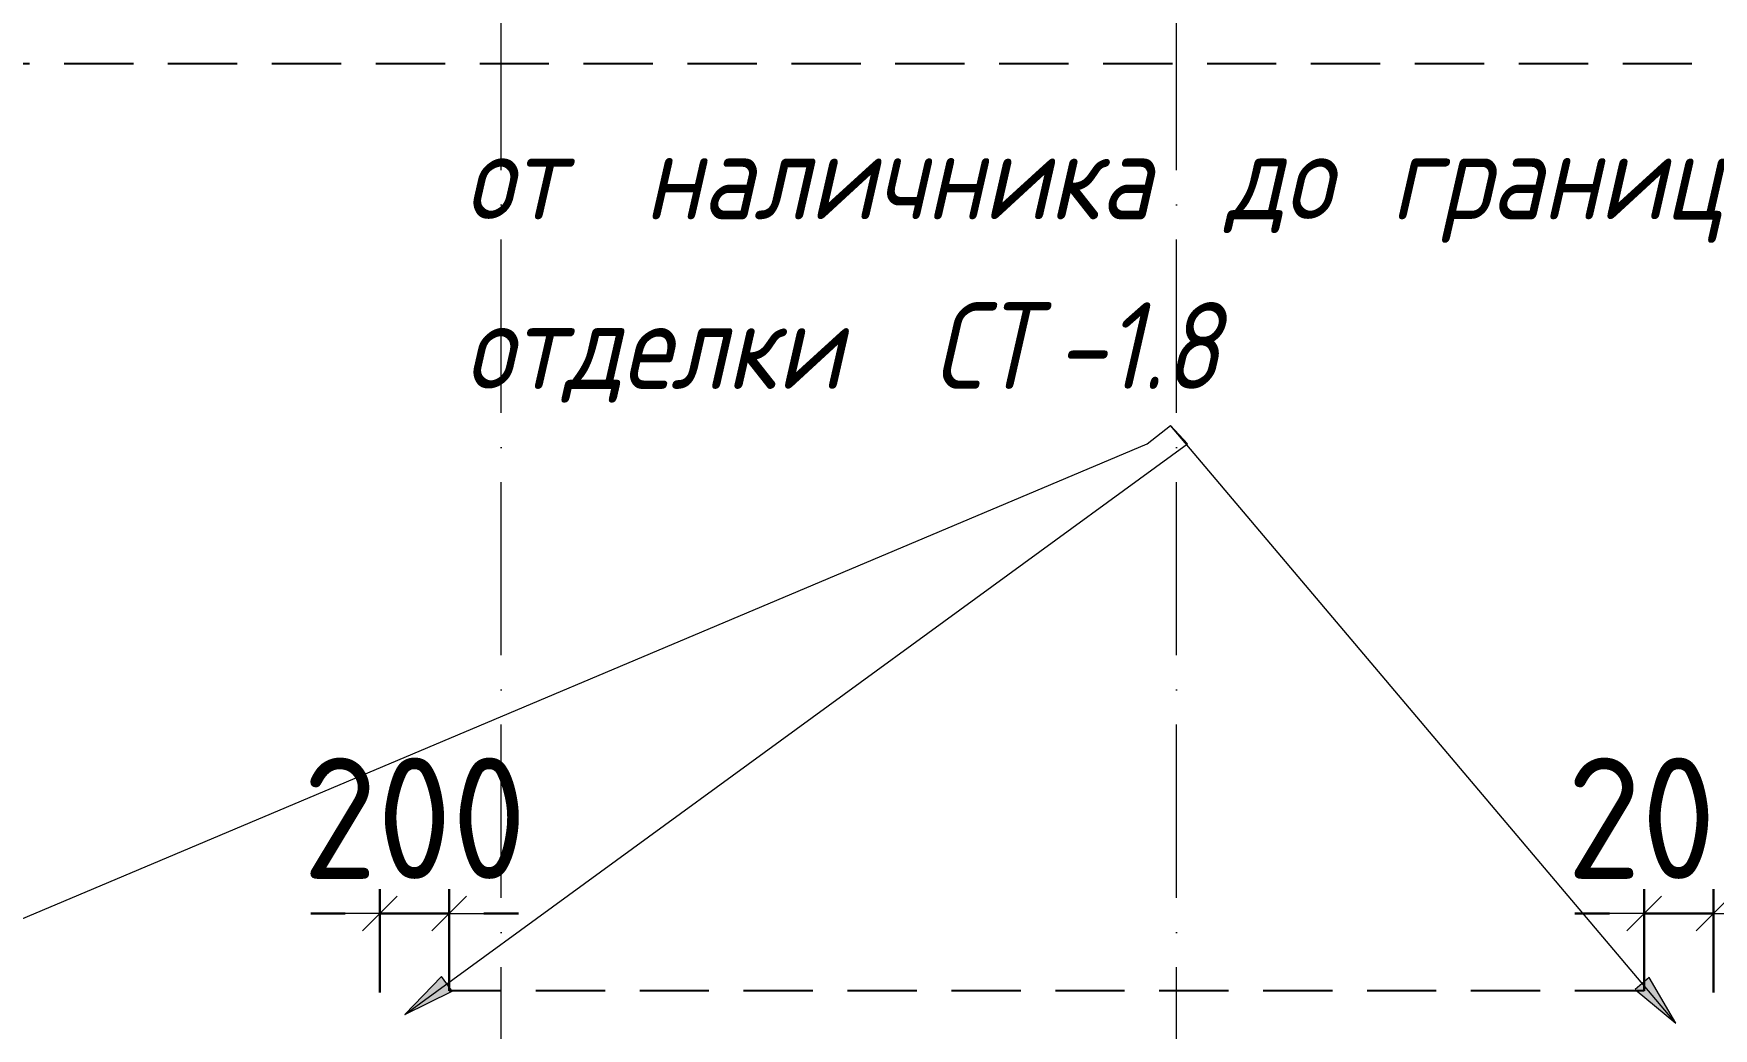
# Model space of a CAD drawing. Header units: millimetres. Extents: x -213536 to 1564669, y -45299 to 942238.
# Drawn here: x -125917 to -121067, y 191831 to 194702 of the extents above; entities that cross this region are included whole.
import ezdxf

# ---------------------------------------------------------------- set-up
doc = ezdxf.new("R2010")
doc.units = ezdxf.units.MM
doc.linetypes.add('50_200_ШТРИХ_1Т_ш5_п1_п1_', pattern=[700, 500, -100, 0, -100])
doc.linetypes.add('Штриховая _2 мм - 1 мм_', pattern=[300, 200, -100])
for name, color, linetype, lineweight in [('Оси-2', 7, '50_200_ШТРИХ_1Т_ш5_п1_п1_', 9), ('Размеры', 7, 'Continuous', 15), ('Текстовые примечания', 7, 'Continuous', 9)]:
    doc.layers.add(name, color=color, linetype=linetype, lineweight=lineweight)
doc.layers.add('СТ-1_1', color=7, linetype='Штриховая _2 мм - 1 мм_', lineweight=90, true_color=0x888888)
doc.styles.add('ISOCPEUR_I_1', font='isocpeui.ttf', dxfattribs={"width": 0.85, "height": 2.5})
doc.styles.add('СПДС', font='isocpeur.ttf', dxfattribs={"width": 0.9})
doc.dimstyles.new('Размера А3', dxfattribs={"dimtxt": 200, "dimasz": 100, "dimexe": 70, "dimexo": 100, "dimgap": 20, "dimtad": 1, "dimdec": 0, "dimrnd": 10, "dimzin": 0, "dimdsep": 46, "dimtxsty": 'СПДС', "dimblk": 'ARROWHEAD_6', "dimcen": 1, "dimclrd": 256, "dimclre": 256, "dimclrt": 256, "dimazin": 0, "dimtfac": 1, "dimtdec": 0, "dimtmove": 2, "dimatfit": 3, "dimfxl": 1, "dimtolj": 1, "dimtzin": 0, "dimarcsym": 0})

# ---------------------------------------------------------------- blocks, each defined once
blk = doc.blocks.new('ARROWHEAD_6')
at = {"color": 0, "linetype": 'Continuous'}
for p, q in [((-0.5, -0.5), (0.5, 0.5)), ((0, 0), (-1, 0))]:
    blk.add_line(p, q, dxfattribs=at)
blk = doc.blocks.new('*D3094')
at = {"layer": 'Defpoints', "color": 0, "transparency": 16777216}
for p in [(295795.6, 221050.8), (295595.6, 220727.2), (295795.6, 220723.2)]:
    blk.add_point(p, dxfattribs=at)
at = {"layer": 'Размеры', "lineweight": -2, "transparency": 16777216}
for p, q in [((295595.6, 220827.2), (295595.6, 221120.8)), ((295795.6, 220823.2), (295795.6, 221120.8)), ((295495.6, 221050.8), (295395.6, 221050.8)), ((295595.6, 221050.8), (295795.6, 221050.8)), ((295895.6, 221050.8), (295995.6, 221050.8))]:
    blk.add_line(p, q, dxfattribs=at)
at = {"layer": 'Размеры', "lineweight": -2, "transparency": 16777216, "xscale": 100, "yscale": 100, "zscale": 100}
blk.add_blockref('ARROWHEAD_6', (295595.6, 221050.8), dxfattribs=at)
at = {"layer": 'Размеры', "lineweight": -2, "transparency": 16777216, "xscale": 100, "yscale": 100, "zscale": 100, "rotation": 180}
blk.add_blockref('ARROWHEAD_6', (295795.6, 221050.8), dxfattribs=at)
at = {"layer": 'Размеры', "lineweight": 25, "transparency": 16777216, "insert": (295695.6, 221325.8), "char_height": 350, "width": 1.866, "attachment_point": 5, "style": 'СПДС'}
blk.add_mtext('\\A1;200', dxfattribs=at)
blk = doc.blocks.new('*D3095')
at = {"layer": 'Defpoints', "color": 0, "transparency": 16777216}
for p in [(292145.6, 221050.8), (292145.6, 220727.2), (291945.6, 220723.2)]:
    blk.add_point(p, dxfattribs=at)
at = {"layer": 'Размеры', "lineweight": -2, "transparency": 16777216}
for p, q in [((291945.6, 220823.2), (291945.6, 221120.8)), ((292145.6, 220827.2), (292145.6, 221120.8)), ((291845.6, 221050.8), (291745.6, 221050.8)), ((291945.6, 221050.8), (292145.6, 221050.8)), ((292245.6, 221050.8), (292345.6, 221050.8))]:
    blk.add_line(p, q, dxfattribs=at)
at = {"layer": 'Размеры', "lineweight": -2, "transparency": 16777216, "xscale": 100, "yscale": 100, "zscale": 100}
blk.add_blockref('ARROWHEAD_6', (291945.6, 221050.8), dxfattribs=at)
at = {"layer": 'Размеры', "lineweight": -2, "transparency": 16777216, "xscale": 100, "yscale": 100, "zscale": 100, "rotation": 180}
blk.add_blockref('ARROWHEAD_6', (292145.6, 221050.8), dxfattribs=at)
at = {"layer": 'Размеры', "lineweight": 25, "transparency": 16777216, "insert": (292045.6, 221325.8), "char_height": 350, "width": 1.866, "attachment_point": 5, "style": 'СПДС'}
blk.add_mtext('\\A1;200', dxfattribs=at)
blk = doc.blocks.new('Оси1')
at = {"layer": 'Оси-2'}
for p, q in [((294245.6, 210594.5), (294245.6, 264395.4)), ((292295.6, 210594.5), (292295.6, 263125.4))]:
    blk.add_line(p, q, dxfattribs=at)
at = {"layer": 'Размеры', "lineweight": 25}
for base, p1, p2, picture, middle in [((292145.6, 221050.8), (291945.6, 220723.2), (292145.6, 220727.2), '*D3095', (292045.6, 221325.8)), ((295795.6, 221050.8), (295595.6, 220727.2), (295795.6, 220723.2), '*D3094', (295695.6, 221325.8))]:
    dim = blk.add_linear_dim(base=base, p1=p1, p2=p2, dimstyle='Размера А3', override={"dimtxt": 350}, dxfattribs=at)
    dim.commit()
    dim.dimension.update_dxf_attribs({"geometry": picture, "text_midpoint": middle})

msp = doc.modelspace()

# ---------------------------------------------------------------- hatches: boundary and pattern name
at = {"layer": 'Текстовые примечания'}
for points in [[(-124845.1, 191871.3), (-124708.3, 191938.3), (-124739.5, 191981)], [(-121175.4, 191846.2), (-121252.1, 191977.8), (-121292.5, 191943.6)]]:
    msp.add_hatch(color=256, dxfattribs=at).paths.add_polyline_path(points, flags=0)

# ---------------------------------------------------------------- linework, layer by layer
at = {"layer": 'СТ-1_1', "lineweight": 25}
for p, q in [((-119329, 194615.3), (-130879, 194615.3)), ((-121267, 191939.3), (-124717, 191939.3))]:
    msp.add_line(p, q, dxfattribs=at)
at = {"layer": 'Текстовые примечания'}
for p, q in [((-122701.6, 193518.8), (-122634.4, 193570.9)), ((-121175.4, 191846.2), (-122634.4, 193570.9)), ((-122585.5, 193518.8), (-122634.4, 193570.9)), ((-126655.5, 191850.2), (-122701.6, 193518.8)), ((-124845.1, 191871.3), (-122585.5, 193518.8)), ((-124739.5, 191981), (-124845.1, 191871.3)), ((-124708.3, 191938.3), (-124739.5, 191981)), ((-121252.1, 191977.8), (-121292.5, 191943.6)), ((-121175.4, 191846.2), (-121252.1, 191977.8)), ((-124845.1, 191871.3), (-124708.3, 191938.3)), ((-121292.5, 191943.6), (-121175.4, 191846.2))]:
    msp.add_line(p, q, dxfattribs=at)

# ---------------------------------------------------------------- block references
at = {"color": 2, "lineweight": 30}
msp.add_blockref('Оси1', (-416862.6, -28888), dxfattribs=at)

# ---------------------------------------------------------------- texts
at = {"layer": 'Текстовые примечания', "char_height": 250, "attachment_point": 1, "style": 'ISOCPEUR_I_1'}
for s, insert, width in [('от', (-124670.7, 194416.3), 454.557), ('наличника', (-124152.8, 194416.3), 1861.518), ('до', (-122474, 194416.3), 404.051), ('границы', (-121997.8, 194416.3), 1479.113), ('СТ', (-123319.4, 193926.8), 425.696), ('-1.8', (-122968.1, 193926.8), 634.937), ('отделки', (-124670.7, 193926.8), 1464.683)]:
    msp.add_mtext(s, dxfattribs=dict(at, insert=insert, width=width))

doc.saveas('drawing.dxf')
